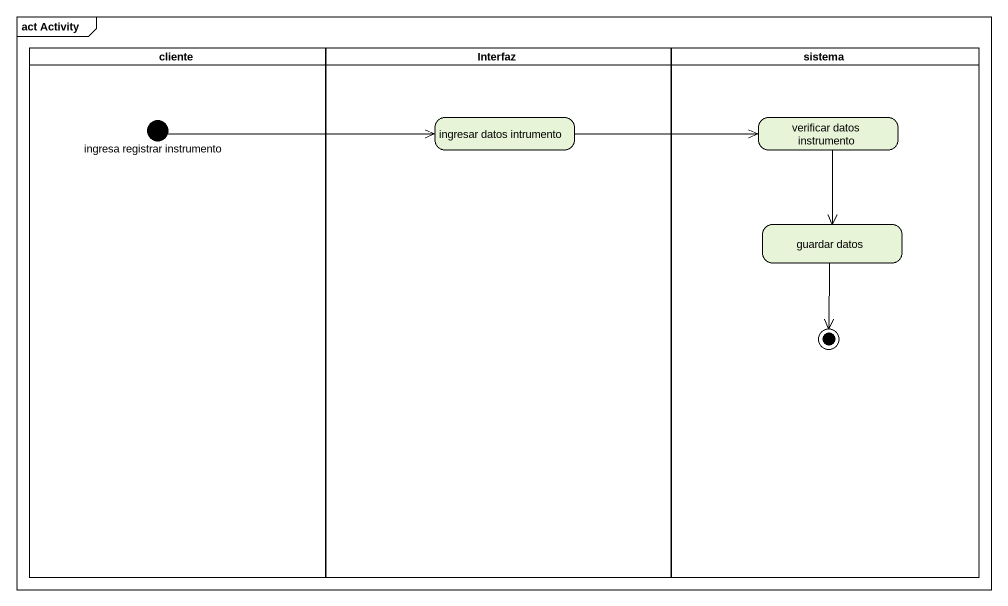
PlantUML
@startuml
mainframe act Activity
hide empty description
state cliente <<partition>> {
  state "ingresa registrar instrumento" as ingresa_registrar <<start>>
}
state Interfaz <<partition>> {
  state "ingresar datos intrumento" as ingresar_datos_intrumento
}
state sistema <<partition>> {
  state "verificar datos instrumento" as verificar_datos_instrumento
  state "guardar datos" as guardar_datos
  guardar_datos --> [*]
}
ingresa_registrar -right-> ingresar_datos_intrumento
ingresar_datos_intrumento -right-> verificar_datos_instrumento
verificar_datos_instrumento --> guardar_datos
@enduml
